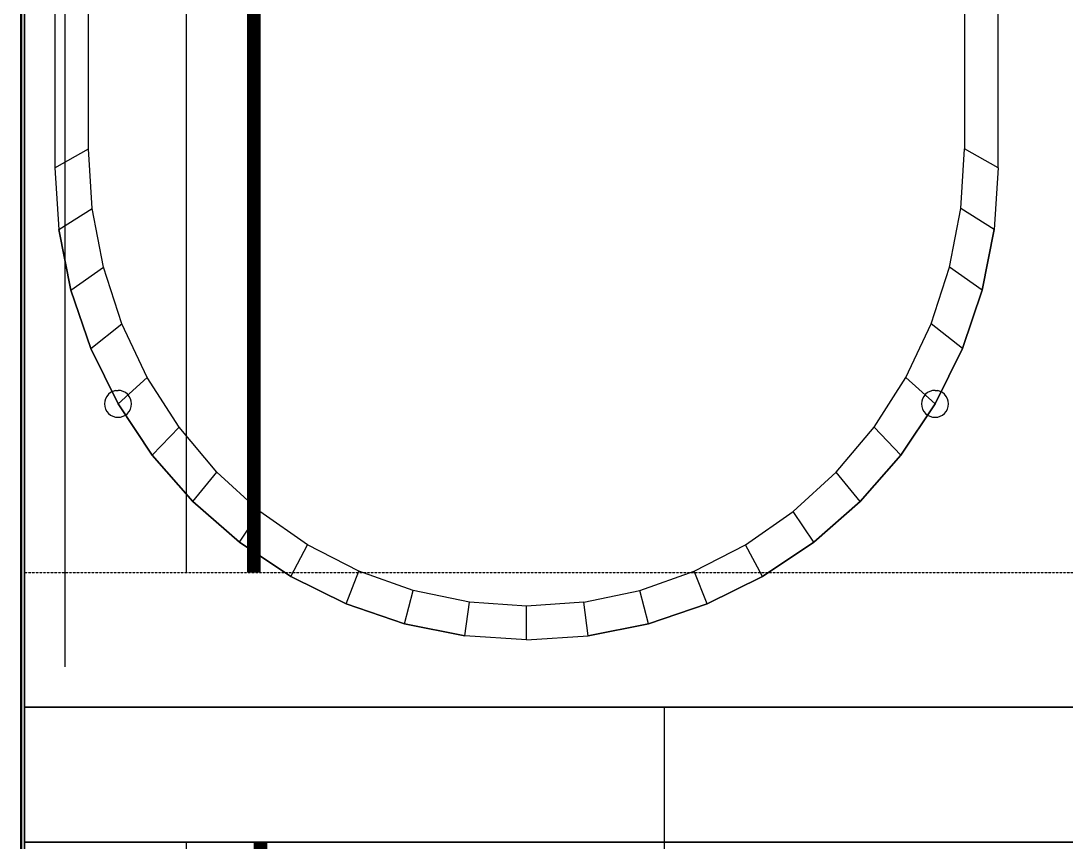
# Model space of a CAD drawing. Extents: x 11992 to 29481, y -6727 to 6811.
# Drawn here: x 12597 to 13373, y 431 to 1040 of the extents above; entities that cross this region are included whole.
import ezdxf

# ---------------------------------------------------------------- set-up
doc = ezdxf.new("R2010")
doc.units = 0
doc.header["$MEASUREMENT"] = 0
doc.linetypes.add('DASHED', pattern=[19.05, 12.7, -6.35])
doc.layers.get('0').update_dxf_attribs({"color": 8, "linetype": 'CONTINUOUS'})
for name, color, linetype in [('DQ-BEAM-DASH', 8, 'DASHED'), ('FF-FINISH【完成面】', 8, 'CONTINUOUS'), ('WALL', 8, 'CONTINUOUS')]:
    doc.layers.add(name, color=color, linetype=linetype)
doc.layers.add('zoylight 1灯带', color=1, linetype='CONTINUOUS', lineweight=30)
doc.styles.add('XZC', font='SIMPLEX.SHX', dxfattribs={"width": 0.7, "bigfont": 'hztxt.shx'})
doc.linetypes.add('LED_LINE', pattern='A,12.7,-5.08,["LED",XZC,S=2.54,R=0,X=-2.54,Y=-1.27],-6.35', length=24.13)

# ---------------------------------------------------------------- blocks, each defined once
blk = doc.blocks.new('MB-B')
at = {"layer": 'DQ-BEAM-DASH', "ltscale": 0.01}
blk.add_line((-17500, 5000), (-15900, 5000), dxfattribs=at)

msp = doc.modelspace()

# ---------------------------------------------------------------- linework, layer by layer
for p, q in [((12599.62, 530.6, 559.57), (12599.63, 2180.6, 559.57)), ((12599.63, 2180.6, 429.57), (12599.62, 530.6, 429.57)), ((12599.63, 2180.6, 429.57), (12599.62, 530.6, 429.57)), ((12599.63, 2180.6, -40.43), (12599.62, 530.6, -40.43)), ((12622.19, 1830.6, -1920.43), (12622.19, 930.6, -1920.43)), ((12622.19, 1830.6, -2370.43), (12622.19, 930.6, -2370.43)), ((13322.19, 930.6, -1920.43), (13322.19, 1830.6, -1920.43)), ((13322.19, 930.6, -2370.43), (13322.19, 1830.6, -2370.43)), ((12647.19, 944.66, -1920.43), (12647.19, 1816.54, -1920.43)), ((12647.19, 944.66, -2340.43), (12647.19, 1816.54, -2340.43)), ((13297.19, 1816.54, -1920.43), (13297.19, 944.66, -1920.43)), ((13297.19, 1816.54, -2340.43), (13297.19, 944.66, -2340.43)), ((12597.03, 424.6, -2461.42), (12597.03, 1224.6, -2461.42)), ((12597.63, 424.6, -2441.43), (12597.63, 1224.6, -2441.43)), ((12622.19, 930.6, -1920.43), (12647.19, 944.66, -1920.43)), ((12649.97, 900.41, -1920.43), (12647.19, 944.66, -1920.43)), ((12649.97, 900.41, -2340.43), (12647.19, 944.66, -2340.43)), ((12647.19, 944.66, -1920.43), (12647.19, 944.66, -2340.43)), ((13294.41, 900.41, -1920.43), (13297.19, 944.66, -1920.43)), ((13294.41, 900.41, -2340.43), (13297.19, 944.66, -2340.43)), ((13322.19, 930.6, -1920.43), (13297.19, 944.66, -1920.43)), ((13297.19, 944.66, -1920.43), (13297.19, 944.66, -2340.43)), ((12622.19, 930.6, -2370.43), (12625.18, 884.92, -2370.43)), ((12622.19, 930.6, -1920.43), (12625.18, 884.92, -1920.43)), ((12622.19, 930.6, -1920.43), (12622.19, 930.6, -2370.43)), ((13322.19, 930.6, -1920.43), (13319.19, 884.92, -1920.43)), ((13322.19, 930.6, -2370.43), (13319.19, 884.92, -2370.43)), ((13322.19, 930.6, -1920.43), (13322.19, 930.6, -2370.43)), ((12625.18, 884.92, -1920.43), (12649.97, 900.41, -1920.43)), ((12658.26, 856.91, -1920.43), (12649.97, 900.41, -1920.43)), ((12658.26, 856.91, -2340.43), (12649.97, 900.41, -2340.43)), ((12649.97, 900.41, -1920.43), (12649.97, 900.41, -2340.43)), ((13286.11, 856.91, -1920.43), (13294.41, 900.41, -1920.43)), ((13286.11, 856.91, -2340.43), (13294.41, 900.41, -2340.43)), ((13319.19, 884.92, -1920.43), (13294.41, 900.41, -1920.43)), ((13294.41, 900.41, -1920.43), (13294.41, 900.41, -2340.43)), ((12634.11, 840.01, -2370.43), (12625.18, 884.92, -2370.43)), ((12625.18, 884.92, -1920.43), (12634.11, 840.01, -1920.43)), ((12625.18, 884.92, -1920.43), (12625.18, 884.92, -2370.43)), ((13310.26, 840.01, -1920.43), (13319.19, 884.92, -1920.43)), ((13319.19, 884.92, -2370.43), (13310.26, 840.01, -2370.43)), ((13319.19, 884.92, -1920.43), (13319.19, 884.92, -2370.43)), ((12634.11, 840.01, -1920.43), (12658.26, 856.91, -1920.43)), ((12671.93, 814.91, -1920.43), (12658.26, 856.91, -1920.43)), ((12671.93, 814.91, -2340.43), (12658.26, 856.91, -2340.43)), ((12658.26, 856.91, -1920.43), (12658.26, 856.91, -2340.43)), ((13272.45, 814.91, -1920.43), (13286.11, 856.91, -1920.43)), ((13272.45, 814.91, -2340.43), (13286.11, 856.91, -2340.43)), ((13310.26, 840.01, -1920.43), (13286.11, 856.91, -1920.43)), ((13286.11, 856.91, -1920.43), (13286.11, 856.91, -2340.43)), ((12648.83, 796.66, -2370.43), (12634.11, 840.01, -2370.43)), ((12634.11, 840.01, -1920.43), (12648.83, 796.66, -1920.43)), ((12634.11, 840.01, -1920.43), (12634.11, 840.01, -2370.43)), ((13295.55, 796.66, -1920.43), (13310.26, 840.01, -1920.43)), ((13310.26, 840.01, -2370.43), (13295.55, 796.66, -2370.43)), ((13310.26, 840.01, -1920.43), (13310.26, 840.01, -2370.43)), ((12648.83, 796.66, -1920.43), (12671.93, 814.91, -1920.43)), ((12690.73, 775.13, -1920.43), (12671.93, 814.91, -1920.43)), ((12690.73, 775.13, -2340.43), (12671.93, 814.91, -2340.43)), ((12671.93, 814.91, -1920.43), (12671.93, 814.91, -2340.43)), ((13253.65, 775.13, -1920.43), (13272.45, 814.91, -1920.43)), ((13253.65, 775.13, -2340.43), (13272.45, 814.91, -2340.43)), ((13295.55, 796.66, -1920.43), (13272.45, 814.91, -1920.43)), ((13272.45, 814.91, -1920.43), (13272.45, 814.91, -2340.43)), ((12669.08, 755.6, -2370.43), (12648.83, 796.66, -2370.43)), ((12648.83, 796.66, -1920.43), (12669.08, 755.6, -1920.43)), ((12648.83, 796.66, -1920.43), (12648.83, 796.66, -2370.43)), ((13275.3, 755.6, -1920.43), (13295.55, 796.66, -1920.43)), ((13295.55, 796.66, -2370.43), (13275.3, 755.6, -2370.43)), ((13295.55, 796.66, -1920.43), (13295.55, 796.66, -2370.43)), ((12669.08, 755.6, -1920.43), (12690.73, 775.13, -1920.43)), ((12714.35, 738.25, -1920.43), (12690.73, 775.13, -1920.43)), ((12714.35, 738.25, -2340.43), (12690.73, 775.13, -2340.43)), ((12690.73, 775.13, -1920.43), (12690.73, 775.13, -2340.43)), ((13230.03, 738.25, -1920.43), (13253.65, 775.13, -1920.43)), ((13230.03, 738.25, -2340.43), (13253.65, 775.13, -2340.43)), ((13275.3, 755.6, -1920.43), (13253.65, 775.13, -1920.43)), ((13253.65, 775.13, -1920.43), (13253.65, 775.13, -2340.43)), ((12660.76, 761.16, -2100.43), (12659.84, 759.43, -2100.43)), ((12660.76, 761.16, -2440.43), (12659.84, 759.43, -2440.43)), ((12662.01, 762.67, -2100.43), (12660.76, 761.16, -2100.43)), ((12662.01, 762.67, -2440.43), (12660.76, 761.16, -2440.43)), ((12660.76, 761.16, -2100.43), (12660.76, 761.16, -2440.43)), ((12663.52, 763.91, -2100.43), (12662.01, 762.67, -2100.43)), ((12663.52, 763.91, -2440.43), (12662.01, 762.67, -2440.43)), ((12662.01, 762.67, -2100.43), (12662.01, 762.67, -2440.43)), ((12665.25, 764.84, -2100.43), (12663.52, 763.91, -2100.43)), ((12665.25, 764.84, -2440.43), (12663.52, 763.91, -2440.43)), ((12663.52, 763.91, -2100.43), (12663.52, 763.91, -2440.43)), ((12667.13, 765.41, -2100.43), (12665.25, 764.84, -2100.43)), ((12667.13, 765.41, -2440.43), (12665.25, 764.84, -2440.43)), ((12665.25, 764.84, -2100.43), (12665.25, 764.84, -2440.43)), ((12667.13, 765.41, -2100.43), (12669.08, 765.6, -2100.43)), ((12667.13, 765.41, -2440.43), (12669.08, 765.6, -2440.43)), ((12667.13, 765.41, -2100.43), (12667.13, 765.41, -2440.43)), ((12671.03, 765.41, -2440.43), (12669.08, 765.6, -2440.43)), ((12671.03, 765.41, -2100.43), (12669.08, 765.6, -2100.43)), ((12669.08, 765.6, -2100.43), (12669.08, 765.6, -2440.43)), ((12671.03, 765.41, -2100.43), (12671.03, 765.41, -2440.43)), ((12672.91, 764.84, -2440.43), (12671.03, 765.41, -2440.43)), ((12672.91, 764.84, -2100.43), (12671.03, 765.41, -2100.43)), ((12672.91, 764.84, -2100.43), (12672.91, 764.84, -2440.43)), ((12674.63, 763.91, -2440.43), (12672.91, 764.84, -2440.43)), ((12674.63, 763.91, -2100.43), (12672.91, 764.84, -2100.43)), ((12674.63, 763.91, -2100.43), (12674.63, 763.91, -2440.43)), ((12676.15, 762.67, -2440.43), (12674.63, 763.91, -2440.43)), ((12676.15, 762.67, -2100.43), (12674.63, 763.91, -2100.43)), ((12676.15, 762.67, -2100.43), (12676.15, 762.67, -2440.43)), ((12677.39, 761.16, -2440.43), (12676.15, 762.67, -2440.43)), ((12677.39, 761.16, -2100.43), (12676.15, 762.67, -2100.43)), ((12678.32, 759.43, -2100.43), (12677.39, 761.16, -2100.43)), ((12677.39, 761.16, -2100.43), (12677.39, 761.16, -2440.43)), ((12678.32, 759.43, -2440.43), (12677.39, 761.16, -2440.43)), ((13266.98, 761.16, -2100.43), (13266.06, 759.43, -2100.43)), ((13266.98, 761.16, -2440.43), (13266.06, 759.43, -2440.43)), ((13268.23, 762.67, -2100.43), (13266.98, 761.16, -2100.43)), ((13268.23, 762.67, -2440.43), (13266.98, 761.16, -2440.43)), ((13266.98, 761.16, -2100.43), (13266.98, 761.16, -2440.43)), ((13269.74, 763.91, -2100.43), (13268.23, 762.67, -2100.43)), ((13269.74, 763.91, -2440.43), (13268.23, 762.67, -2440.43)), ((13268.23, 762.67, -2100.43), (13268.23, 762.67, -2440.43)), ((13271.47, 764.84, -2100.43), (13269.74, 763.91, -2100.43)), ((13271.47, 764.84, -2440.43), (13269.74, 763.91, -2440.43)), ((13269.74, 763.91, -2100.43), (13269.74, 763.91, -2440.43)), ((13273.35, 765.41, -2100.43), (13271.47, 764.84, -2100.43)), ((13273.35, 765.41, -2440.43), (13271.47, 764.84, -2440.43)), ((13271.47, 764.84, -2100.43), (13271.47, 764.84, -2440.43)), ((13275.3, 765.6, -2100.43), (13273.35, 765.41, -2100.43)), ((13275.3, 765.6, -2440.43), (13273.35, 765.41, -2440.43)), ((13273.35, 765.41, -2100.43), (13273.35, 765.41, -2440.43)), ((13275.3, 765.6, -2440.43), (13277.25, 765.41, -2440.43)), ((13275.3, 765.6, -2100.43), (13275.3, 765.6, -2440.43)), ((13275.3, 765.6, -2100.43), (13277.25, 765.41, -2100.43)), ((13279.12, 764.84, -2100.43), (13277.25, 765.41, -2100.43)), ((13279.12, 764.84, -2440.43), (13277.25, 765.41, -2440.43)), ((13277.25, 765.41, -2100.43), (13277.25, 765.41, -2440.43)), ((13280.85, 763.91, -2100.43), (13279.12, 764.84, -2100.43)), ((13280.85, 763.91, -2440.43), (13279.12, 764.84, -2440.43)), ((13279.12, 764.84, -2100.43), (13279.12, 764.84, -2440.43)), ((13282.37, 762.67, -2100.43), (13280.85, 763.91, -2100.43)), ((13282.37, 762.67, -2440.43), (13280.85, 763.91, -2440.43)), ((13280.85, 763.91, -2100.43), (13280.85, 763.91, -2440.43)), ((13283.61, 761.16, -2100.43), (13282.37, 762.67, -2100.43)), ((13283.61, 761.16, -2440.43), (13282.37, 762.67, -2440.43)), ((13282.37, 762.67, -2100.43), (13282.37, 762.67, -2440.43)), ((13284.54, 759.43, -2100.43), (13283.61, 761.16, -2100.43)), ((13284.54, 759.43, -2440.43), (13283.61, 761.16, -2440.43)), ((13283.61, 761.16, -2100.43), (13283.61, 761.16, -2440.43)), ((12659.27, 757.55, -2100.43), (12659.08, 755.6, -2100.43)), ((12659.27, 757.55, -2440.43), (12659.08, 755.6, -2440.43)), ((12659.08, 755.6, -2100.43), (12659.08, 755.6, -2440.43)), ((12659.08, 755.6, -2100.43), (12659.27, 753.65, -2100.43)), ((12659.08, 755.6, -2440.43), (12659.27, 753.65, -2440.43)), ((12659.84, 759.43, -2100.43), (12659.27, 757.55, -2100.43)), ((12659.84, 759.43, -2440.43), (12659.27, 757.55, -2440.43)), ((12659.27, 757.55, -2100.43), (12659.27, 757.55, -2440.43)), ((12659.27, 753.65, -2100.43), (12659.27, 753.65, -2440.43)), ((12659.27, 753.65, -2100.43), (12659.84, 751.77, -2100.43)), ((12659.27, 753.65, -2440.43), (12659.84, 751.77, -2440.43)), ((12659.84, 759.43, -2100.43), (12659.84, 759.43, -2440.43)), ((12694.51, 717.53, -2370.43), (12669.08, 755.6, -2370.43)), ((12669.08, 755.6, -1920.43), (12694.51, 717.53, -1920.43)), ((12669.08, 755.6, -1920.43), (12669.08, 755.6, -2370.43)), ((12678.32, 759.43, -2100.43), (12678.32, 759.43, -2440.43)), ((12678.89, 757.55, -2440.43), (12678.32, 759.43, -2440.43)), ((12678.89, 757.55, -2100.43), (12678.32, 759.43, -2100.43)), ((12678.32, 751.77, -2440.43), (12678.89, 753.65, -2440.43)), ((12678.32, 751.77, -2100.43), (12678.89, 753.65, -2100.43)), ((12678.89, 757.55, -2100.43), (12678.89, 757.55, -2440.43)), ((12679.08, 755.6, -2440.43), (12678.89, 757.55, -2440.43)), ((12679.08, 755.6, -2100.43), (12678.89, 757.55, -2100.43)), ((12678.89, 753.65, -2440.43), (12679.08, 755.6, -2440.43)), ((12678.89, 753.65, -2100.43), (12679.08, 755.6, -2100.43)), ((12678.89, 753.65, -2100.43), (12678.89, 753.65, -2440.43)), ((12679.08, 755.6, -2100.43), (12679.08, 755.6, -2440.43)), ((13249.86, 717.53, -1920.43), (13275.3, 755.6, -1920.43)), ((13275.3, 755.6, -2370.43), (13249.86, 717.53, -2370.43)), ((13265.49, 757.55, -2100.43), (13265.3, 755.6, -2100.43)), ((13265.49, 757.55, -2440.43), (13265.3, 755.6, -2440.43)), ((13265.3, 755.6, -2100.43), (13265.3, 755.6, -2440.43)), ((13265.3, 755.6, -2100.43), (13265.49, 753.65, -2100.43)), ((13265.3, 755.6, -2440.43), (13265.49, 753.65, -2440.43)), ((13266.06, 759.43, -2100.43), (13265.49, 757.55, -2100.43)), ((13266.06, 759.43, -2440.43), (13265.49, 757.55, -2440.43)), ((13265.49, 757.55, -2100.43), (13265.49, 757.55, -2440.43)), ((13265.49, 753.65, -2100.43), (13265.49, 753.65, -2440.43)), ((13265.49, 753.65, -2100.43), (13266.06, 751.77, -2100.43)), ((13265.49, 753.65, -2440.43), (13266.06, 751.77, -2440.43)), ((13266.06, 759.43, -2100.43), (13266.06, 759.43, -2440.43)), ((13275.3, 755.6, -1920.43), (13275.3, 755.6, -2370.43)), ((13285.1, 757.55, -2100.43), (13284.54, 759.43, -2100.43)), ((13285.1, 757.55, -2440.43), (13284.54, 759.43, -2440.43)), ((13284.54, 759.43, -2100.43), (13284.54, 759.43, -2440.43)), ((13284.54, 751.77, -2100.43), (13285.1, 753.65, -2100.43)), ((13284.54, 751.77, -2440.43), (13285.1, 753.65, -2440.43)), ((13285.3, 755.6, -2100.43), (13285.1, 757.55, -2100.43)), ((13285.3, 755.6, -2440.43), (13285.1, 757.55, -2440.43)), ((13285.1, 757.55, -2100.43), (13285.1, 757.55, -2440.43)), ((13285.1, 753.65, -2100.43), (13285.3, 755.6, -2100.43)), ((13285.1, 753.65, -2440.43), (13285.3, 755.6, -2440.43)), ((13285.1, 753.65, -2100.43), (13285.1, 753.65, -2440.43)), ((13285.3, 755.6, -2100.43), (13285.3, 755.6, -2440.43)), ((12659.84, 751.77, -2100.43), (12659.84, 751.77, -2440.43)), ((12659.84, 751.77, -2100.43), (12660.76, 750.04, -2100.43)), ((12659.84, 751.77, -2440.43), (12660.76, 750.04, -2440.43)), ((12660.76, 750.04, -2100.43), (12660.76, 750.04, -2440.43)), ((12660.76, 750.04, -2100.43), (12662.01, 748.53, -2100.43)), ((12660.76, 750.04, -2440.43), (12662.01, 748.53, -2440.43)), ((12662.01, 748.53, -2100.43), (12662.01, 748.53, -2440.43)), ((12662.01, 748.53, -2100.43), (12663.52, 747.29, -2100.43)), ((12662.01, 748.53, -2440.43), (12663.52, 747.29, -2440.43)), ((12663.52, 747.29, -2100.43), (12663.52, 747.29, -2440.43)), ((12663.52, 747.29, -2100.43), (12665.25, 746.36, -2100.43)), ((12663.52, 747.29, -2440.43), (12665.25, 746.36, -2440.43)), ((12665.25, 746.36, -2100.43), (12665.25, 746.36, -2440.43)), ((12665.25, 746.36, -2100.43), (12667.13, 745.79, -2100.43)), ((12665.25, 746.36, -2440.43), (12667.13, 745.79, -2440.43)), ((12667.13, 745.79, -2100.43), (12667.13, 745.79, -2440.43)), ((12667.13, 745.79, -2100.43), (12669.08, 745.6, -2100.43)), ((12667.13, 745.79, -2440.43), (12669.08, 745.6, -2440.43)), ((12669.08, 745.6, -2100.43), (12671.03, 745.79, -2100.43)), ((12669.08, 745.6, -2440.43), (12671.03, 745.79, -2440.43)), ((12669.08, 745.6, -2100.43), (12669.08, 745.6, -2440.43)), ((12671.03, 745.79, -2100.43), (12672.91, 746.36, -2100.43)), ((12671.03, 745.79, -2440.43), (12672.91, 746.36, -2440.43)), ((12671.03, 745.79, -2100.43), (12671.03, 745.79, -2440.43)), ((12672.91, 746.36, -2100.43), (12674.63, 747.29, -2100.43)), ((12672.91, 746.36, -2440.43), (12674.63, 747.29, -2440.43)), ((12672.91, 746.36, -2100.43), (12672.91, 746.36, -2440.43)), ((12674.63, 747.29, -2100.43), (12676.15, 748.53, -2100.43)), ((12674.63, 747.29, -2440.43), (12676.15, 748.53, -2440.43)), ((12674.63, 747.29, -2100.43), (12674.63, 747.29, -2440.43)), ((12676.15, 748.53, -2440.43), (12677.39, 750.04, -2440.43)), ((12676.15, 748.53, -2100.43), (12677.39, 750.04, -2100.43)), ((12676.15, 748.53, -2100.43), (12676.15, 748.53, -2440.43)), ((12677.39, 750.04, -2440.43), (12678.32, 751.77, -2440.43)), ((12677.39, 750.04, -2100.43), (12678.32, 751.77, -2100.43)), ((12677.39, 750.04, -2100.43), (12677.39, 750.04, -2440.43)), ((12678.32, 751.77, -2100.43), (12678.32, 751.77, -2440.43)), ((13266.06, 751.77, -2100.43), (13266.06, 751.77, -2440.43)), ((13266.06, 751.77, -2100.43), (13266.98, 750.04, -2100.43)), ((13266.06, 751.77, -2440.43), (13266.98, 750.04, -2440.43)), ((13266.98, 750.04, -2100.43), (13266.98, 750.04, -2440.43)), ((13266.98, 750.04, -2100.43), (13268.23, 748.53, -2100.43)), ((13266.98, 750.04, -2440.43), (13268.23, 748.53, -2440.43)), ((13268.23, 748.53, -2100.43), (13268.23, 748.53, -2440.43)), ((13268.23, 748.53, -2100.43), (13269.74, 747.29, -2100.43)), ((13268.23, 748.53, -2440.43), (13269.74, 747.29, -2440.43)), ((13269.74, 747.29, -2100.43), (13269.74, 747.29, -2440.43)), ((13269.74, 747.29, -2100.43), (13271.47, 746.36, -2100.43)), ((13269.74, 747.29, -2440.43), (13271.47, 746.36, -2440.43)), ((13271.47, 746.36, -2100.43), (13271.47, 746.36, -2440.43)), ((13271.47, 746.36, -2100.43), (13273.35, 745.79, -2100.43)), ((13271.47, 746.36, -2440.43), (13273.35, 745.79, -2440.43)), ((13273.35, 745.79, -2100.43), (13273.35, 745.79, -2440.43)), ((13273.35, 745.79, -2100.43), (13275.3, 745.6, -2100.43)), ((13273.35, 745.79, -2440.43), (13275.3, 745.6, -2440.43)), ((13275.3, 745.6, -2100.43), (13277.25, 745.79, -2100.43)), ((13275.3, 745.6, -2440.43), (13277.25, 745.79, -2440.43)), ((13275.3, 745.6, -2100.43), (13275.3, 745.6, -2440.43)), ((13277.25, 745.79, -2100.43), (13279.12, 746.36, -2100.43)), ((13277.25, 745.79, -2440.43), (13279.12, 746.36, -2440.43)), ((13277.25, 745.79, -2100.43), (13277.25, 745.79, -2440.43)), ((13279.12, 746.36, -2100.43), (13280.85, 747.29, -2100.43)), ((13279.12, 746.36, -2440.43), (13280.85, 747.29, -2440.43)), ((13279.12, 746.36, -2100.43), (13279.12, 746.36, -2440.43)), ((13280.85, 747.29, -2100.43), (13282.37, 748.53, -2100.43)), ((13280.85, 747.29, -2440.43), (13282.37, 748.53, -2440.43)), ((13280.85, 747.29, -2100.43), (13280.85, 747.29, -2440.43)), ((13282.37, 748.53, -2100.43), (13283.61, 750.04, -2100.43)), ((13282.37, 748.53, -2440.43), (13283.61, 750.04, -2440.43)), ((13282.37, 748.53, -2100.43), (13282.37, 748.53, -2440.43)), ((13283.61, 750.04, -2100.43), (13284.54, 751.77, -2100.43)), ((13283.61, 750.04, -2440.43), (13284.54, 751.77, -2440.43)), ((13283.61, 750.04, -2100.43), (13283.61, 750.04, -2440.43)), ((13284.54, 751.77, -2100.43), (13284.54, 751.77, -2440.43)), ((12694.51, 717.53, -1920.43), (12714.35, 738.25, -1920.43)), ((12742.38, 704.91, -1920.43), (12714.35, 738.25, -1920.43)), ((12742.38, 704.91, -2340.43), (12714.35, 738.25, -2340.43)), ((12714.35, 738.25, -1920.43), (12714.35, 738.25, -2340.43)), ((13202, 704.91, -1920.43), (13230.03, 738.25, -1920.43)), ((13202, 704.91, -2340.43), (13230.03, 738.25, -2340.43)), ((13249.86, 717.53, -1920.43), (13230.03, 738.25, -1920.43)), ((13230.03, 738.25, -1920.43), (13230.03, 738.25, -2340.43)), ((12724.7, 683.11, -2370.43), (12694.51, 717.53, -2370.43)), ((12694.51, 717.53, -1920.43), (12724.7, 683.11, -1920.43)), ((12694.51, 717.53, -1920.43), (12694.51, 717.53, -2370.43)), ((13219.68, 683.11, -1920.43), (13249.86, 717.53, -1920.43)), ((13249.86, 717.53, -2370.43), (13219.68, 683.11, -2370.43)), ((13249.86, 717.53, -1920.43), (13249.86, 717.53, -2370.43)), ((12724.7, 683.11, -1920.43), (12742.38, 704.91, -1920.43)), ((12774.34, 675.67, -1920.43), (12742.38, 704.91, -1920.43)), ((12774.34, 675.67, -2340.43), (12742.38, 704.91, -2340.43)), ((12742.38, 704.91, -1920.43), (12742.38, 704.91, -2340.43)), ((13170.04, 675.67, -1920.43), (13202, 704.91, -1920.43)), ((13170.04, 675.67, -2340.43), (13202, 704.91, -2340.43)), ((13219.68, 683.11, -1920.43), (13202, 704.91, -1920.43)), ((13202, 704.91, -1920.43), (13202, 704.91, -2340.43)), ((12759.12, 652.93, -2370.43), (12724.7, 683.11, -2370.43)), ((12724.7, 683.11, -1920.43), (12759.12, 652.93, -1920.43)), ((12724.7, 683.11, -1920.43), (12724.7, 683.11, -2370.43)), ((13185.25, 652.93, -1920.43), (13219.68, 683.11, -1920.43)), ((13219.68, 683.11, -2370.43), (13185.25, 652.93, -2370.43)), ((13219.68, 683.11, -1920.43), (13219.68, 683.11, -2370.43)), ((12759.12, 652.93, -1920.43), (12774.34, 675.67, -1920.43)), ((12809.69, 651.03, -1920.43), (12774.34, 675.67, -1920.43)), ((12809.69, 651.03, -2340.43), (12774.34, 675.67, -2340.43)), ((12774.34, 675.67, -1920.43), (12774.34, 675.67, -2340.43)), ((13134.69, 651.03, -1920.43), (13170.04, 675.67, -1920.43)), ((13134.69, 651.03, -2340.43), (13170.04, 675.67, -2340.43)), ((13185.25, 652.93, -1920.43), (13170.04, 675.67, -1920.43)), ((13170.04, 675.67, -1920.43), (13170.04, 675.67, -2340.43)), ((12797.19, 627.49, -2370.43), (12759.12, 652.93, -2370.43)), ((12759.12, 652.93, -1920.43), (12797.19, 627.49, -1920.43)), ((12759.12, 652.93, -1920.43), (12759.12, 652.93, -2370.43)), ((13147.19, 627.49, -1920.43), (13185.25, 652.93, -1920.43)), ((13185.25, 652.93, -2370.43), (13147.19, 627.49, -2370.43)), ((13185.25, 652.93, -1920.43), (13185.25, 652.93, -2370.43)), ((12797.19, 627.49, -1920.43), (12809.69, 651.03, -1920.43)), ((12847.82, 631.41, -1920.43), (12809.69, 651.03, -1920.43)), ((12847.82, 631.41, -2340.43), (12809.69, 651.03, -2340.43)), ((12809.69, 651.03, -1920.43), (12809.69, 651.03, -2340.43)), ((13096.56, 631.41, -1920.43), (13134.69, 651.03, -1920.43)), ((13096.56, 631.41, -2340.43), (13134.69, 651.03, -2340.43)), ((13147.19, 627.49, -1920.43), (13134.69, 651.03, -1920.43)), ((13134.69, 651.03, -1920.43), (13134.69, 651.03, -2340.43)), ((12838.25, 607.24, -1920.43), (12847.82, 631.41, -1920.43)), ((12888.07, 617.15, -1920.43), (12847.82, 631.41, -1920.43)), ((12888.07, 617.15, -2340.43), (12847.82, 631.41, -2340.43)), ((12847.82, 631.41, -1920.43), (12847.82, 631.41, -2340.43)), ((13056.3, 617.15, -1920.43), (13096.56, 631.41, -1920.43)), ((13056.3, 617.15, -2340.43), (13096.56, 631.41, -2340.43)), ((13106.13, 607.24, -1920.43), (13096.56, 631.41, -1920.43)), ((13096.56, 631.41, -1920.43), (13096.56, 631.41, -2340.43)), ((12838.25, 607.24, -2370.43), (12797.19, 627.49, -2370.43)), ((12797.19, 627.49, -1920.43), (12838.25, 607.24, -1920.43)), ((12797.19, 627.49, -1920.43), (12797.19, 627.49, -2370.43)), ((13106.13, 607.24, -1920.43), (13147.19, 627.49, -1920.43)), ((13147.19, 627.49, -2370.43), (13106.13, 607.24, -2370.43)), ((13147.19, 627.49, -1920.43), (13147.19, 627.49, -2370.43)), ((12881.6, 592.53, -1920.43), (12888.07, 617.15, -1920.43)), ((12929.77, 608.5, -1920.43), (12888.07, 617.15, -1920.43)), ((12929.77, 608.5, -2340.43), (12888.07, 617.15, -2340.43)), ((12888.07, 617.15, -1920.43), (12888.07, 617.15, -2340.43)), ((13014.61, 608.5, -1920.43), (13056.3, 617.15, -1920.43)), ((13014.61, 608.5, -2340.43), (13056.3, 617.15, -2340.43)), ((13062.77, 592.53, -1920.43), (13056.3, 617.15, -1920.43)), ((13056.3, 617.15, -1920.43), (13056.3, 617.15, -2340.43)), ((12881.6, 592.53, -2370.43), (12838.25, 607.24, -2370.43)), ((12838.25, 607.24, -1920.43), (12881.6, 592.53, -1920.43)), ((12838.25, 607.24, -1920.43), (12838.25, 607.24, -2370.43)), ((12926.5, 583.59, -1920.43), (12929.77, 608.5, -1920.43)), ((12972.19, 605.6, -1920.43), (12929.77, 608.5, -1920.43)), ((12972.19, 605.6, -2340.43), (12929.77, 608.5, -2340.43)), ((12929.77, 608.5, -1920.43), (12929.77, 608.5, -2340.43)), ((13014.61, 608.5, -1920.43), (12972.19, 605.6, -1920.43)), ((13014.61, 608.5, -2340.43), (12972.19, 605.6, -2340.43)), ((12972.19, 580.6, -1920.43), (12972.19, 605.6, -1920.43)), ((12972.19, 605.6, -1920.43), (12972.19, 605.6, -2340.43)), ((12972.19, 605.6, -1920.43), (12972.19, 605.6, -2340.43)), ((13017.87, 583.59, -1920.43), (13014.61, 608.5, -1920.43)), ((13014.61, 608.5, -1920.43), (13014.61, 608.5, -2340.43)), ((13062.77, 592.53, -1920.43), (13106.13, 607.24, -1920.43)), ((13106.13, 607.24, -2370.43), (13062.77, 592.53, -2370.43)), ((13106.13, 607.24, -1920.43), (13106.13, 607.24, -2370.43)), ((12926.5, 583.59, -2370.43), (12881.6, 592.53, -2370.43)), ((12881.6, 592.53, -1920.43), (12926.5, 583.59, -1920.43)), ((12881.6, 592.53, -1920.43), (12881.6, 592.53, -2370.43)), ((13017.87, 583.59, -1920.43), (13062.77, 592.53, -1920.43)), ((13062.77, 592.53, -2370.43), (13017.87, 583.59, -2370.43)), ((13062.77, 592.53, -1920.43), (13062.77, 592.53, -2370.43)), ((12972.19, 580.6, -2370.43), (12926.5, 583.59, -2370.43)), ((12972.19, 580.6, -1920.43), (12926.5, 583.59, -1920.43)), ((12926.5, 583.59, -1920.43), (12926.5, 583.59, -2370.43)), ((12972.19, 580.6, -1920.43), (13017.87, 583.59, -1920.43)), ((12972.19, 580.6, -2370.43), (13017.87, 583.59, -2370.43)), ((13017.87, 583.59, -1920.43), (13017.87, 583.59, -2370.43)), ((12972.19, 580.6, -1920.43), (12972.19, 580.6, -2370.43)), ((12972.19, 580.6, -1920.43), (12972.19, 580.6, -2370.43)), ((12599.62, 530.6, 559.57), (14099.62, 530.6, 559.57)), ((14099.62, 530.6, 429.57), (12599.62, 530.6, 429.57)), ((12599.62, 530.6, 559.57), (12599.62, 530.6, 429.57)), ((14099.62, 530.6, 429.57), (12599.62, 530.6, 429.57)), ((14099.62, 530.6, -40.43), (12599.62, 530.6, -40.43)), ((12599.62, 530.6, 429.57), (12599.62, 530.6, -40.43)), ((12599.62, 530.59, -40.43), (12599.62, 370.59, -40.43)), ((12599.62, -769.41, -2440.43), (12599.62, 530.59, -2440.43)), ((13074.62, 370.59, -2440.43), (13074.62, 530.59, -2440.43)), ((13074.62, 370.59, -40.43), (13074.62, 530.59, -40.43)), ((13074.62, 530.59, -2440.43), (13074.62, 530.59, -40.43)), ((13074.62, 530.59, -2440.43), (13074.62, 530.59, -40.43)), ((12599.59, 430.6, -40.43), (12599.59, -769.4, -40.43)), ((12599.59, 430.6, -40.43), (19099.59, 430.6, -40.43)), ((12599.59, 430.6, 379.57), (12599.59, -769.4, 379.57)), ((12599.59, 430.6, 379.57), (19099.59, 430.6, 379.57)), ((12599.59, 430.6, -40.43), (12599.59, 430.6, 379.57)), ((12599.62, -4169.41, 559.57), (12599.62, 430.6, 559.57)), ((12599.62, 430.6, 559.57), (14099.62, 430.6, 559.57)), ((12599.62, -4169.41, 379.57), (12599.62, 430.6, 379.57)), ((12599.62, 430.6, 379.57), (14099.62, 430.6, 379.57)), ((12599.62, 430.6, 559.57), (12599.62, 430.6, 379.57)), ((14199.62, 430.59, -2440.43), (12599.62, 430.59, -2440.43))]:
    msp.add_line(p, q)
at = {"elevation": 0}
for points in [[(12719.63, 2180.6), (12719.63, 630.55)], [(12719.63, 430.6), (12719.63, -3969.45)]]:
    msp.add_lwpolyline(points, dxfattribs=at)
at = {"layer": 'FF-FINISH【完成面】'}
msp.add_line((12629.61, 2150.55, 0), (12629.61, 560.55), dxfattribs=at)
at = {"layer": 'WALL'}
msp.add_line((12599.61, 530.55), (12599.61, 3030.55), dxfattribs=at)
at = {"layer": 'zoylight 1灯带', "linetype": 'LED_LINE', "ltscale": 20, "const_width": 10}
for points, elevation in [([(12769.86, 2180.6), (12769.86, 630.55)], -2440.43), ([(12774.77, 430.6), (12774.77, -669.41)], -40.43)]:
    msp.add_lwpolyline(points, dxfattribs=dict(at, elevation=elevation))

# ---------------------------------------------------------------- block references
msp.add_blockref('MB-B', (30099.61, -4369.45))

doc.saveas('drawing.dxf')
